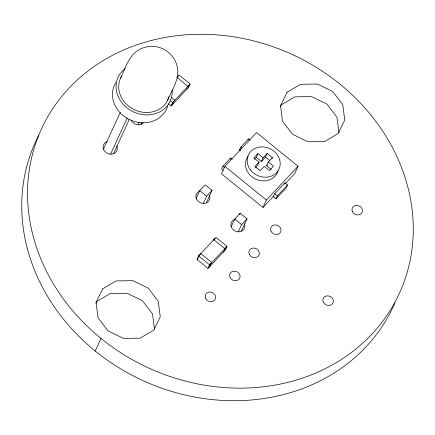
<?xml version="1.0" encoding="UTF-8"?>
<svg xmlns="http://www.w3.org/2000/svg" width="435" height="435" viewBox="0 0 435 435"><rect width="100%" height="100%" fill="white"/><g stroke="black" fill="none" stroke-linecap="round" stroke-linejoin="round"><path stroke-width="0.65" d="M120.756 77.876C125.764 67.017 129.782 52.646 142.414 48.165C149.047 45.517 156.763 45.865 163.201 48.927C170.003 52.271 175.24 58.643 177.05 66.017C180.492 78.387 171.912 89.751 167.48 100.501M103.378 149.21L120.288 112.453M110.55 154.186L127.172 118.043M113.481 153.821L129.347 119.32M138.167 124.676L139.303 122.213M141 124.535L141.843 122.697M168.475 103.889L171.102 106.02L172.728 102.481L190.09 83.971L179.073 75.032L177.333 76.881M173.271 103.704L173.451 103.312L171.825 105.047L173.092 102.296L174.897 100.17L171.227 97.184M186.294 89.822L188.099 87.696L189.366 84.945L187.741 86.679L187.92 86.288L176.904 77.343M190.09 83.971L188.464 87.511L171.102 106.02M95.243 351.029L101.029 338.452M196.093 198.545L199.736 190.628L205.162 184.842L212.046 190.432L206.386 202.743M203.227 203.602L206.625 196.212L212.046 190.432M232.176 159.248L230.621 157.987L222.954 166.159L221.594 169.123L223.15 170.384M285.273 183.679L294.664 173.668L298.067 166.262L256.552 132.572L224.868 166.349L221.458 173.755L262.979 207.446L273.707 196.006M230.077 159.172L230.621 157.987M240.517 150.896L239.478 150.053L240.843 147.09L248.51 138.917L250.065 140.184M247.961 140.103L248.51 138.917M196.979 259.445L198.605 255.905L215.967 237.396L226.988 246.34L225.357 249.875L207.995 268.384L196.979 259.445L197.849 258.515M197.958 257.922L198.969 255.72L200.774 253.594L211.796 262.533L209.985 264.659L208.718 267.411L210.35 265.676L210.17 266.073M256.237 157.263L257.944 153.56L263.131 157.774L261.43 161.477L256.237 157.263L254.421 159.205M207.995 268.384L209.626 264.844L226.988 246.34M257.944 153.56L253.855 157.921L259.042 162.135L257.341 165.833L255.524 167.774M231.322 226.401L234.721 219.017L240.147 213.232L247.031 218.821L241.43 231.001M261.43 161.477L265.519 157.117L267.22 153.414L272.408 157.628L271.842 158.862M239.582 214.46L240.147 213.232M223.188 252.191L224.998 250.06L226.265 247.308L224.634 249.048L224.813 248.651L213.797 239.712L213.618 240.104L215.243 238.369M271.288 169.476L266.617 165.686L268.319 161.983L272.408 157.628M238.244 231.915L241.604 224.601L247.031 218.821M262.979 207.446L266.383 200.04L298.067 166.262M274.73 193.782L273.37 196.745L275.964 198.849L286.187 187.953L287.546 184.995L284.952 182.885L274.73 193.782L277.323 195.886L275.964 198.849M284.441 184L284.952 182.885M96.032 303.19L96.891 301.433L110.343 293.505L127.02 293.239L142.446 300.71L152.5 313.918L154.479 329.317M280.499 106.548L281.363 104.791L294.81 96.858L311.487 96.597L326.919 104.068L336.967 117.271L338.947 132.675M177.534 76.87L178.35 76.005M239.478 150.053L240.381 149.091M259.042 162.135L254.953 166.491L260.146 170.705L264.23 166.344L269.423 170.553L273.512 166.197L268.319 161.983M263.131 157.774L267.22 153.414M266.617 165.686L267.525 164.718M277.323 195.886L287.546 184.995M265.519 157.117L269.667 160.488M240.843 147.09L241.882 147.933M170.107 100.349L172.728 102.481M224.868 166.349L266.383 200.04M222.954 166.159L224.509 167.421M199.736 190.628L206.625 196.212M234.721 219.017L241.604 224.601M198.605 255.905L209.626 264.844M278.057 170.694A16.862 14.763 24.7 0 1 255.465 179.013A16.862 14.763 24.7 0 1 248.167 156.219M394.898 302.988A196.93 172.407 24.7 0 1 140.576 379.494A196.93 172.407 24.7 0 1 38.867 135.008M209.414 195.244A7.161 6.269 24.7 0 1 205.722 203.14A7.161 6.269 24.7 0 1 196.582 199.208A7.161 6.269 24.7 0 1 199.649 191.047M116.814 145.866A7.27 6.362 24.7 0 1 113.029 153.887A7.27 6.362 24.7 0 1 103.748 149.814A7.27 6.362 24.7 0 1 107.01 141.56M244.399 223.633A7.161 6.269 24.7 0 1 240.484 231.594A7.161 6.269 24.7 0 1 231.371 227.179A7.161 6.269 24.7 0 1 235.281 219.218M143.354 122.822A7.27 6.362 24.7 0 1 131.152 120.082M167.595 106.216A28.645 25.078 24.7 0 1 130.07 119.859A28.645 25.078 24.7 0 1 115.868 82.525M172.091 89.806A28.645 25.078 24.7 0 1 133.686 111.996A28.645 25.078 24.7 0 1 125.378 68.404M168.405 98.31A25.959 22.729 24.7 0 1 134.089 109.587A25.959 22.729 24.7 0 1 121.936 75.81M168.921 96.597A25.959 22.729 24.7 0 1 168.59 97.744M102.676 288.856L96.053 302.325L98.033 317.729L108.081 330.932L123.513 338.403L140.19 338.142L153.637 330.208L160.259 316.74L158.286 301.341L148.232 288.133L132.805 280.662L116.129 280.928L102.676 288.856M287.149 92.215L280.521 105.683L282.5 121.082L292.554 134.29L307.98 141.761L324.657 141.495L338.109 133.567L344.732 120.098L342.753 104.694L332.699 91.491L317.273 84.02L300.596 84.281L287.149 92.215M250.451 169.857A16.862 14.763 24.7 0 0 278.857 169.411A16.862 14.763 24.7 0 0 261.734 146.91A16.862 14.763 24.7 0 0 250.451 169.857M65.886 302.298A196.93 172.407 24.7 0 0 397.623 297.034A196.93 172.407 24.7 0 0 197.664 34.305A196.93 172.407 24.7 0 0 65.886 302.298M352.317 211.508A5.372 4.703 24.7 0 0 361.333 213.536A5.372 4.703 24.7 0 0 357.956 205.499A5.372 4.703 24.7 0 0 352.317 211.508M229.99 277.264A5.372 4.703 24.7 0 0 239.005 279.286A5.372 4.703 24.7 0 0 235.629 271.255A5.372 4.703 24.7 0 0 229.99 277.264M249.228 254.17A5.372 4.703 24.7 0 0 258.249 256.193A5.372 4.703 24.7 0 0 254.867 248.157A5.372 4.703 24.7 0 0 249.228 254.17M323.227 301.993A5.372 4.703 24.7 0 0 332.248 304.016A5.372 4.703 24.7 0 0 328.865 295.985A5.372 4.703 24.7 0 0 323.227 301.993M205.532 298.16A5.372 4.703 24.7 0 0 214.553 300.188A5.372 4.703 24.7 0 0 211.171 292.151A5.372 4.703 24.7 0 0 205.532 298.16M270.934 231.034A5.372 4.703 24.7 0 0 279.95 233.057A5.372 4.703 24.7 0 0 276.573 225.02A5.372 4.703 24.7 0 0 270.934 231.034"/></g></svg>
